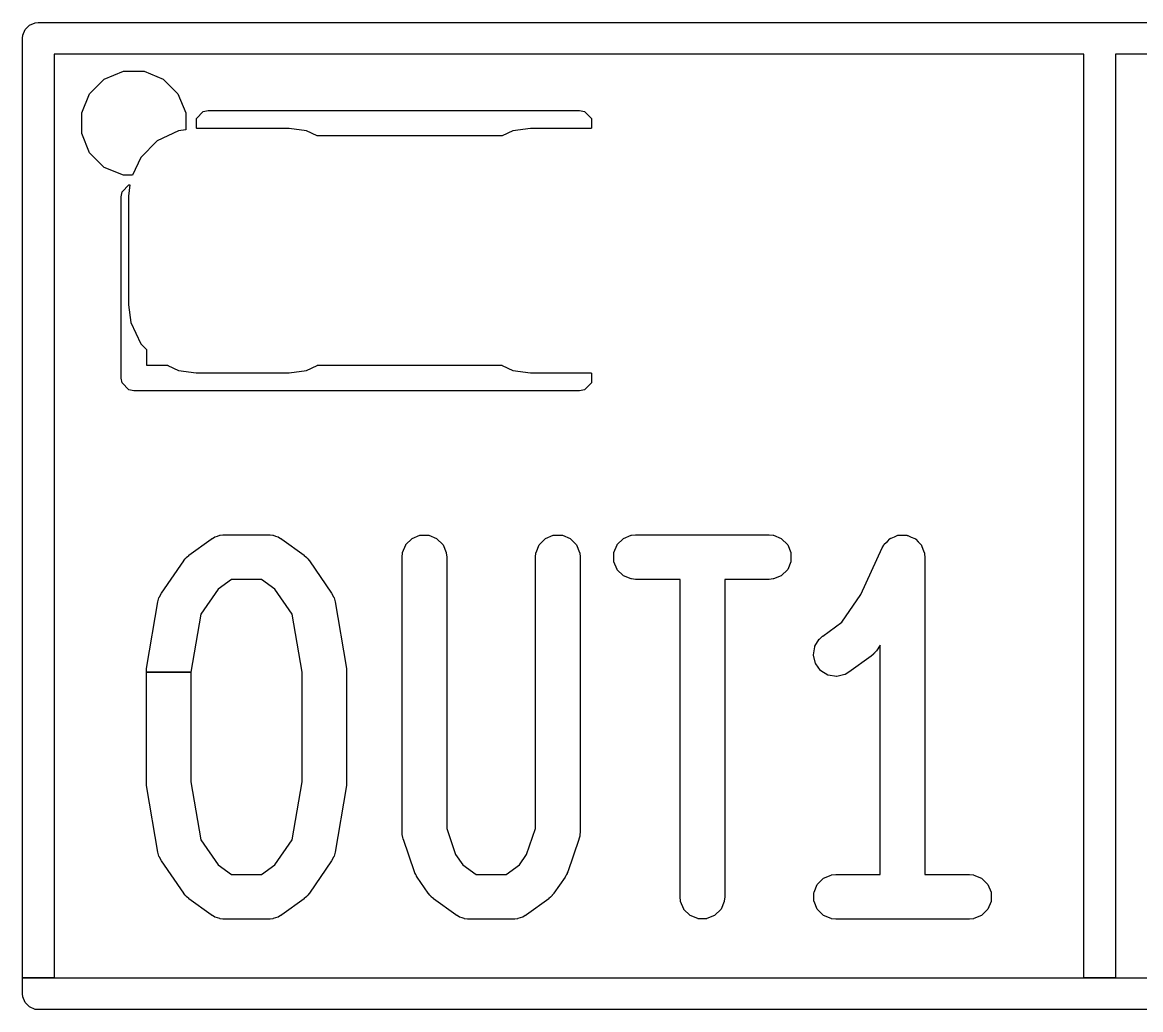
# Model space of a CAD drawing. Header units: inches. Extents: x 0 to 2.68, y 0 to 2.67.
# Drawn here: x 0.6663 to 0.8737, y 2.2215 to 2.4045 of the extents above; entities that cross this region are included whole.
import ezdxf

# ---------------------------------------------------------------- set-up
doc = ezdxf.new("R2010")
doc.units = ezdxf.units.IN
doc.header["$MEASUREMENT"] = 0
doc.layers.add('Edge.Cuts', color=254, linetype='CONTINUOUS', true_color=0xd0d2cd)

msp = doc.modelspace()

# ---------------------------------------------------------------- linework, layer by layer
at = {"layer": 'Edge.Cuts', "linetype": 'CONTINUOUS'}
for p, q in [((0.66684, 2.40322), (0.66765, 2.40403)), ((0.66765, 2.40403), (0.66872, 2.40447)), ((0.66872, 2.40447), (0.66929, 2.40453)), ((0.66929, 2.40453), (1.45669, 2.40453)), ((0.66634, 2.40157), (0.6664, 2.40215)), ((0.6664, 2.40215), (0.66684, 2.40322)), ((0.66634, 2.22736), (0.66634, 2.40157)), ((0.86319, 2.39862), (0.67224, 2.39862)), ((0.67224, 2.39862), (0.67224, 2.22736)), ((0.86319, 2.22736), (0.86319, 2.39862)), ((1.06004, 2.39862), (0.86909, 2.39862)), ((0.86909, 2.39862), (0.86909, 2.22736)), ((0.67882, 2.39129), (0.68154, 2.39401)), ((0.68154, 2.39401), (0.68509, 2.39548)), ((0.68509, 2.39548), (0.68893, 2.39548)), ((0.68893, 2.39548), (0.69248, 2.39401)), ((0.69248, 2.39401), (0.69519, 2.39129)), ((0.67735, 2.38775), (0.67882, 2.39129)), ((0.69519, 2.39129), (0.69666, 2.38775)), ((0.67735, 2.38391), (0.67735, 2.38775)), ((0.69666, 2.38775), (0.69666, 2.38459)), ((0.69861, 2.38673), (0.69988, 2.38801)), ((0.69988, 2.38801), (0.70079, 2.38819)), ((0.70079, 2.38819), (0.76969, 2.38819)), ((0.76969, 2.38819), (0.77059, 2.38801)), ((0.77059, 2.38801), (0.77187, 2.38673)), ((0.69861, 2.38492), (0.69861, 2.38673)), ((0.77187, 2.38673), (0.77187, 2.38492)), ((0.67882, 2.38036), (0.67735, 2.38391)), ((0.69335, 2.38349), (0.69137, 2.38257)), ((0.69532, 2.38441), (0.69335, 2.38349)), ((0.69666, 2.38459), (0.69532, 2.38441)), ((0.69869, 2.38484), (0.69861, 2.38492)), ((0.7158, 2.38484), (0.69869, 2.38484)), ((0.71905, 2.38441), (0.7158, 2.38484)), ((0.72102, 2.38349), (0.71905, 2.38441)), ((0.72108, 2.38346), (0.72102, 2.38349)), ((0.75529, 2.38346), (0.72108, 2.38346)), ((0.75536, 2.38349), (0.75529, 2.38346)), ((0.75733, 2.38441), (0.75536, 2.38349)), ((0.76058, 2.38484), (0.75733, 2.38441)), ((0.77179, 2.38484), (0.76058, 2.38484)), ((0.77187, 2.38492), (0.77179, 2.38484)), ((0.69137, 2.38257), (0.68829, 2.37949)), ((0.68154, 2.37764), (0.67882, 2.38036)), ((0.68829, 2.37949), (0.68675, 2.37617)), ((0.68829, 2.37949), (0.68829, 2.37949)), ((0.68509, 2.37617), (0.68154, 2.37764)), ((0.68675, 2.37617), (0.68509, 2.37617)), ((0.68465, 2.3722), (0.68483, 2.37311)), ((0.68483, 2.37311), (0.6861, 2.37439)), ((0.6863, 2.37439), (0.68602, 2.37229)), ((0.6861, 2.37439), (0.6863, 2.37439)), ((0.68465, 2.33858), (0.68465, 2.3722)), ((0.68602, 2.37229), (0.68602, 2.35212)), ((0.68602, 2.35212), (0.68645, 2.34887)), ((0.68645, 2.34887), (0.68829, 2.34492)), ((0.68829, 2.34492), (0.68937, 2.34384)), ((0.68937, 2.34384), (0.68937, 2.34094)), ((0.68937, 2.34094), (0.69329, 2.34094)), ((0.69329, 2.34094), (0.69335, 2.34092)), ((0.69335, 2.34092), (0.69532, 2.33999)), ((0.69532, 2.33999), (0.69857, 2.33957)), ((0.7158, 2.33957), (0.71905, 2.33999)), ((0.71905, 2.33999), (0.72102, 2.34092)), ((0.72102, 2.34092), (0.72108, 2.34094)), ((0.72108, 2.34094), (0.75529, 2.34094)), ((0.75529, 2.34094), (0.75536, 2.34092)), ((0.75536, 2.34092), (0.75733, 2.33999)), ((0.75733, 2.33999), (0.76058, 2.33957)), ((0.68483, 2.33768), (0.68465, 2.33858)), ((0.6861, 2.3364), (0.68483, 2.33768)), ((0.69857, 2.33957), (0.7158, 2.33957)), ((0.76058, 2.33957), (0.77179, 2.33957)), ((0.77187, 2.33768), (0.77059, 2.3364)), ((0.77179, 2.33957), (0.77187, 2.33949)), ((0.77187, 2.33949), (0.77187, 2.33768)), ((0.68701, 2.33622), (0.6861, 2.3364)), ((0.76969, 2.33622), (0.68701, 2.33622)), ((0.77059, 2.3364), (0.76969, 2.33622)), ((0.69723, 2.30571), (0.70136, 2.30871)), ((0.70136, 2.30871), (0.70137, 2.30872)), ((0.70137, 2.30872), (0.70144, 2.30876)), ((0.70144, 2.30876), (0.70146, 2.30878)), ((0.70146, 2.30878), (0.70152, 2.30882)), ((0.70152, 2.30882), (0.70159, 2.30885)), ((0.70159, 2.30885), (0.70204, 2.30911)), ((0.70204, 2.30911), (0.70209, 2.30913)), ((0.70209, 2.30913), (0.70253, 2.30923)), ((0.70253, 2.30923), (0.70294, 2.30941)), ((0.70294, 2.30941), (0.703, 2.30942)), ((0.703, 2.30942), (0.70351, 2.30947)), ((0.70351, 2.30947), (0.70358, 2.30949)), ((0.70358, 2.30949), (0.70366, 2.30949)), ((0.70366, 2.30949), (0.70368, 2.30949)), ((0.70368, 2.30949), (0.70377, 2.3095)), ((0.70377, 2.3095), (0.70379, 2.3095)), ((0.70379, 2.3095), (0.71204, 2.3095)), ((0.71204, 2.3095), (0.71206, 2.3095)), ((0.71206, 2.3095), (0.71214, 2.30949)), ((0.71214, 2.30949), (0.71216, 2.30949)), ((0.71216, 2.30949), (0.71224, 2.30949)), ((0.71224, 2.30949), (0.71231, 2.30947)), ((0.71231, 2.30947), (0.71282, 2.30942)), ((0.71282, 2.30942), (0.71288, 2.30941)), ((0.71288, 2.30941), (0.71329, 2.30923)), ((0.71329, 2.30923), (0.71373, 2.30913)), ((0.71373, 2.30913), (0.71379, 2.30911)), ((0.71379, 2.30911), (0.71423, 2.30885)), ((0.71423, 2.30885), (0.7143, 2.30882)), ((0.7143, 2.30882), (0.71436, 2.30878)), ((0.71436, 2.30878), (0.71438, 2.30876)), ((0.71438, 2.30876), (0.71445, 2.30872)), ((0.71445, 2.30872), (0.71447, 2.30871)), ((0.71447, 2.30871), (0.71859, 2.30571)), ((0.73749, 2.30769), (0.73858, 2.30878)), ((0.73858, 2.30878), (0.73864, 2.30882)), ((0.73864, 2.30882), (0.74006, 2.30941)), ((0.74006, 2.30941), (0.74014, 2.30942)), ((0.74014, 2.30942), (0.74168, 2.30942)), ((0.74168, 2.30942), (0.74175, 2.30941)), ((0.74175, 2.30941), (0.74317, 2.30882)), ((0.74317, 2.30882), (0.74323, 2.30878)), ((0.74323, 2.30878), (0.74432, 2.30769)), ((0.76224, 2.30769), (0.76333, 2.30878)), ((0.76333, 2.30878), (0.76339, 2.30882)), ((0.76339, 2.30882), (0.76481, 2.30941)), ((0.76481, 2.30941), (0.76489, 2.30942)), ((0.76489, 2.30942), (0.76642, 2.30942)), ((0.76642, 2.30942), (0.7665, 2.30941)), ((0.7665, 2.30941), (0.76792, 2.30882)), ((0.76792, 2.30882), (0.76798, 2.30878)), ((0.76798, 2.30878), (0.76907, 2.30769)), ((0.77668, 2.30769), (0.77776, 2.30878)), ((0.77776, 2.30878), (0.77783, 2.30882)), ((0.77783, 2.30882), (0.77925, 2.30941)), ((0.77925, 2.30941), (0.7793, 2.30942)), ((0.7793, 2.30942), (0.78007, 2.3095)), ((0.78007, 2.3095), (0.78009, 2.3095)), ((0.78009, 2.3095), (0.80484, 2.3095)), ((0.80484, 2.3095), (0.80486, 2.3095)), ((0.80486, 2.3095), (0.80562, 2.30942)), ((0.80562, 2.30942), (0.80568, 2.30941)), ((0.80568, 2.30941), (0.8071, 2.30882)), ((0.8071, 2.30882), (0.80716, 2.30878)), ((0.80716, 2.30878), (0.80825, 2.30769)), ((0.82677, 2.30829), (0.82726, 2.30878)), ((0.82726, 2.30878), (0.82732, 2.30882)), ((0.82732, 2.30882), (0.82736, 2.30883)), ((0.82736, 2.30883), (0.82739, 2.30886)), ((0.82739, 2.30886), (0.82745, 2.3089)), ((0.82745, 2.3089), (0.8281, 2.30914)), ((0.8281, 2.30914), (0.82874, 2.30941)), ((0.82874, 2.30941), (0.82882, 2.30942)), ((0.82882, 2.30942), (0.82885, 2.30942)), ((0.82885, 2.30942), (0.82889, 2.30943)), ((0.82889, 2.30943), (0.82897, 2.30945)), ((0.82897, 2.30945), (0.82966, 2.30942)), ((0.82966, 2.30942), (0.83035, 2.30942)), ((0.83035, 2.30942), (0.83043, 2.30941)), ((0.83043, 2.30941), (0.83046, 2.30939)), ((0.83046, 2.30939), (0.8305, 2.30939)), ((0.8305, 2.30939), (0.83058, 2.30937)), ((0.83058, 2.30937), (0.83121, 2.30908)), ((0.83121, 2.30908), (0.83185, 2.30882)), ((0.83185, 2.30882), (0.83191, 2.30878)), ((0.83191, 2.30878), (0.83194, 2.30875)), ((0.83194, 2.30875), (0.83197, 2.30873)), ((0.83197, 2.30873), (0.83204, 2.30869)), ((0.83204, 2.30869), (0.83251, 2.30818)), ((0.73686, 2.30621), (0.73745, 2.30763)), ((0.73745, 2.30763), (0.73749, 2.30769)), ((0.74432, 2.30769), (0.74436, 2.30763)), ((0.74436, 2.30763), (0.74495, 2.30621)), ((0.76161, 2.30621), (0.7622, 2.30763)), ((0.7622, 2.30763), (0.76224, 2.30769)), ((0.76907, 2.30769), (0.76911, 2.30763)), ((0.76911, 2.30763), (0.7697, 2.30621)), ((0.77605, 2.30621), (0.77663, 2.30763)), ((0.77663, 2.30763), (0.77668, 2.30769)), ((0.80825, 2.30769), (0.80829, 2.30763)), ((0.80829, 2.30763), (0.80888, 2.30621)), ((0.82185, 2.29841), (0.82583, 2.30708)), ((0.82583, 2.3071), (0.8261, 2.30756)), ((0.82583, 2.30708), (0.82583, 2.3071)), ((0.8261, 2.30756), (0.82613, 2.30763)), ((0.82613, 2.30763), (0.82617, 2.30769)), ((0.82617, 2.30769), (0.82619, 2.3077)), ((0.82619, 2.3077), (0.82622, 2.30777)), ((0.82622, 2.30777), (0.82626, 2.30781)), ((0.82626, 2.30781), (0.82677, 2.30829)), ((0.83251, 2.30818), (0.833, 2.30769)), ((0.833, 2.30769), (0.83304, 2.30763)), ((0.83304, 2.30763), (0.83305, 2.30759)), ((0.83305, 2.30759), (0.83308, 2.30756)), ((0.83308, 2.30756), (0.83312, 2.3075)), ((0.83312, 2.3075), (0.83336, 2.30685)), ((0.83336, 2.30685), (0.83363, 2.30621)), ((0.69213, 2.29871), (0.69626, 2.3047)), ((0.69626, 2.3047), (0.69627, 2.30472)), ((0.69627, 2.30472), (0.69656, 2.30506)), ((0.69656, 2.30506), (0.6966, 2.30514)), ((0.6966, 2.30514), (0.69664, 2.30518)), ((0.69664, 2.30518), (0.69671, 2.30524)), ((0.69671, 2.30524), (0.69677, 2.30531)), ((0.69677, 2.30531), (0.69681, 2.30535)), ((0.69681, 2.30535), (0.69688, 2.30539)), ((0.69688, 2.30539), (0.69722, 2.30569)), ((0.69722, 2.30569), (0.69723, 2.30571)), ((0.71859, 2.30571), (0.71861, 2.30569)), ((0.71861, 2.30569), (0.71894, 2.30539)), ((0.71894, 2.30539), (0.71901, 2.30535)), ((0.71901, 2.30535), (0.71906, 2.30531)), ((0.71906, 2.30531), (0.71912, 2.30524)), ((0.71912, 2.30524), (0.71918, 2.30518)), ((0.71918, 2.30518), (0.71922, 2.30514)), ((0.71922, 2.30514), (0.71926, 2.30507)), ((0.71926, 2.30507), (0.71956, 2.30472)), ((0.71956, 2.30472), (0.71957, 2.3047)), ((0.71957, 2.3047), (0.72369, 2.29871)), ((0.73677, 2.30538), (0.73685, 2.30615)), ((0.73677, 2.30536), (0.73677, 2.30538)), ((0.73677, 2.25437), (0.73677, 2.30536)), ((0.73685, 2.30615), (0.73686, 2.30621)), ((0.74495, 2.30621), (0.74496, 2.30615)), ((0.74496, 2.30615), (0.74504, 2.30538)), ((0.74504, 2.30538), (0.74504, 2.30536)), ((0.74504, 2.30536), (0.74504, 2.25506)), ((0.76152, 2.30538), (0.7616, 2.30615)), ((0.76152, 2.30536), (0.76152, 2.30538)), ((0.76152, 2.25506), (0.76152, 2.30536)), ((0.7616, 2.30615), (0.76161, 2.30621)), ((0.7697, 2.30621), (0.76971, 2.30615)), ((0.76971, 2.30615), (0.76979, 2.30538)), ((0.76979, 2.30538), (0.76979, 2.30536)), ((0.76979, 2.30536), (0.76979, 2.25437)), ((0.77603, 2.30613), (0.77605, 2.30621)), ((0.77603, 2.30459), (0.77603, 2.30613)), ((0.77605, 2.30452), (0.77603, 2.30459)), ((0.77663, 2.3031), (0.77605, 2.30452)), ((0.80888, 2.30452), (0.80829, 2.3031)), ((0.80888, 2.30621), (0.8089, 2.30613)), ((0.8089, 2.30459), (0.80888, 2.30452)), ((0.8089, 2.30613), (0.8089, 2.30459)), ((0.83363, 2.30621), (0.83364, 2.30615)), ((0.83364, 2.30615), (0.83365, 2.30607)), ((0.83365, 2.30607), (0.83366, 2.30606)), ((0.83366, 2.30606), (0.83367, 2.30598)), ((0.83367, 2.30598), (0.83366, 2.30591)), ((0.83366, 2.30591), (0.83372, 2.30538)), ((0.83372, 2.30538), (0.83372, 2.30536)), ((0.83372, 2.30536), (0.83372, 2.2465)), ((0.77668, 2.30304), (0.77663, 2.3031)), ((0.77776, 2.30195), (0.77668, 2.30304)), ((0.80825, 2.30304), (0.80716, 2.30195)), ((0.80829, 2.3031), (0.80825, 2.30304)), ((0.70513, 2.30123), (0.70267, 2.29944)), ((0.71069, 2.30123), (0.70513, 2.30123)), ((0.71316, 2.29944), (0.71069, 2.30123)), ((0.77783, 2.30191), (0.77776, 2.30195)), ((0.77925, 2.30132), (0.77783, 2.30191)), ((0.7793, 2.30131), (0.77925, 2.30132)), ((0.78007, 2.30123), (0.7793, 2.30131)), ((0.78009, 2.30123), (0.78007, 2.30123)), ((0.78833, 2.30123), (0.78009, 2.30123)), ((0.78833, 2.24237), (0.78833, 2.30123)), ((0.80484, 2.30123), (0.7966, 2.30123)), ((0.7966, 2.30123), (0.7966, 2.24237)), ((0.80486, 2.30123), (0.80484, 2.30123)), ((0.80562, 2.30131), (0.80486, 2.30123)), ((0.80568, 2.30132), (0.80562, 2.30131)), ((0.8071, 2.30191), (0.80568, 2.30132)), ((0.80716, 2.30195), (0.8071, 2.30191)), ((0.69175, 2.29801), (0.69212, 2.29869)), ((0.69212, 2.29869), (0.69213, 2.29871)), ((0.70267, 2.29944), (0.69946, 2.29477)), ((0.71636, 2.29477), (0.71316, 2.29944)), ((0.72369, 2.29871), (0.7237, 2.29869)), ((0.7237, 2.29869), (0.72407, 2.29801)), ((0.81833, 2.29329), (0.82185, 2.29841)), ((0.6894, 2.28507), (0.69146, 2.29706)), ((0.69146, 2.29706), (0.69147, 2.29708)), ((0.69147, 2.29708), (0.69167, 2.29783)), ((0.69167, 2.29783), (0.6917, 2.29788)), ((0.6917, 2.29788), (0.69172, 2.29792)), ((0.69172, 2.29792), (0.69173, 2.29796)), ((0.69173, 2.29796), (0.69175, 2.29801)), ((0.72407, 2.29801), (0.72409, 2.29796)), ((0.72409, 2.29796), (0.7241, 2.29792)), ((0.7241, 2.29792), (0.72413, 2.29788)), ((0.72413, 2.29788), (0.72415, 2.29783)), ((0.72415, 2.29783), (0.72435, 2.29708)), ((0.72435, 2.29708), (0.72436, 2.29706)), ((0.72436, 2.29706), (0.72642, 2.28507)), ((0.69946, 2.29477), (0.69761, 2.28401)), ((0.71821, 2.28401), (0.71636, 2.29477)), ((0.81478, 2.29071), (0.81833, 2.29329)), ((0.81335, 2.28883), (0.81415, 2.29014)), ((0.81415, 2.29014), (0.81419, 2.29018)), ((0.81419, 2.29018), (0.81476, 2.2907)), ((0.81476, 2.2907), (0.81478, 2.29071)), ((0.81308, 2.28724), (0.81332, 2.28876)), ((0.81332, 2.28876), (0.81335, 2.28883)), ((0.82473, 2.28801), (0.82444, 2.28766)), ((0.82474, 2.28802), (0.82473, 2.28801)), ((0.82545, 2.28905), (0.82474, 2.28802)), ((0.82545, 2.2465), (0.82545, 2.28905)), ((0.81309, 2.28716), (0.81308, 2.28724)), ((0.81344, 2.28567), (0.81309, 2.28716)), ((0.81348, 2.2856), (0.81344, 2.28567)), ((0.82377, 2.28702), (0.81964, 2.28402)), ((0.82378, 2.28703), (0.82377, 2.28702)), ((0.82412, 2.28733), (0.82378, 2.28703)), ((0.82419, 2.28738), (0.82412, 2.28733)), ((0.82423, 2.28742), (0.82419, 2.28738)), ((0.82429, 2.28749), (0.82423, 2.28742)), ((0.82436, 2.28755), (0.82429, 2.28749)), ((0.8244, 2.28759), (0.82436, 2.28755)), ((0.82444, 2.28766), (0.8244, 2.28759)), ((0.68934, 2.28438), (0.68938, 2.28472)), ((0.68934, 2.28437), (0.68934, 2.28438)), ((0.68934, 2.28401), (0.68934, 2.28437)), ((0.68934, 2.26337), (0.68934, 2.28401)), ((0.68934, 2.28401), (0.69761, 2.28401)), ((0.69761, 2.28401), (0.68934, 2.28401)), ((0.68938, 2.28472), (0.6894, 2.28505)), ((0.6894, 2.28505), (0.6894, 2.28507)), ((0.69761, 2.28401), (0.69761, 2.26372)), ((0.71821, 2.26372), (0.71821, 2.28401)), ((0.72642, 2.28507), (0.72642, 2.28505)), ((0.72642, 2.28505), (0.72645, 2.28472)), ((0.72645, 2.28472), (0.72648, 2.28438)), ((0.72648, 2.28438), (0.72648, 2.28437)), ((0.72648, 2.28437), (0.72648, 2.26337)), ((0.81438, 2.28436), (0.81348, 2.2856)), ((0.81444, 2.2843), (0.81438, 2.28436)), ((0.81575, 2.2835), (0.81444, 2.2843)), ((0.81891, 2.2836), (0.81741, 2.28324)), ((0.81896, 2.28362), (0.81891, 2.2836)), ((0.81963, 2.28401), (0.81896, 2.28362)), ((0.81964, 2.28402), (0.81963, 2.28401)), ((0.81582, 2.28348), (0.81575, 2.2835)), ((0.81734, 2.28324), (0.81582, 2.28348)), ((0.81741, 2.28324), (0.81734, 2.28324)), ((0.68934, 2.26335), (0.68934, 2.26337)), ((0.68938, 2.26302), (0.68934, 2.26335)), ((0.6894, 2.26269), (0.68938, 2.26302)), ((0.69761, 2.26372), (0.69946, 2.25296)), ((0.71636, 2.25296), (0.71821, 2.26372)), ((0.72645, 2.26302), (0.72642, 2.26269)), ((0.72648, 2.26335), (0.72645, 2.26302)), ((0.72648, 2.26337), (0.72648, 2.26335)), ((0.6894, 2.26267), (0.6894, 2.26269)), ((0.69146, 2.25067), (0.6894, 2.26267)), ((0.72642, 2.26267), (0.72436, 2.25067)), ((0.72642, 2.26269), (0.72642, 2.26267)), ((0.74504, 2.25506), (0.7467, 2.25025)), ((0.75987, 2.25025), (0.76152, 2.25506)), ((0.69946, 2.25296), (0.70267, 2.2483)), ((0.71316, 2.2483), (0.71636, 2.25296)), ((0.73677, 2.25435), (0.73677, 2.25437)), ((0.73681, 2.25394), (0.73677, 2.25435)), ((0.73681, 2.25385), (0.73681, 2.25394)), ((0.73681, 2.25379), (0.73681, 2.25385)), ((0.73684, 2.25369), (0.73681, 2.25379)), ((0.73685, 2.25358), (0.73684, 2.25369)), ((0.73686, 2.25353), (0.73685, 2.25358)), ((0.7369, 2.25345), (0.73686, 2.25353)), ((0.73699, 2.25304), (0.7369, 2.25345)), ((0.737, 2.25303), (0.73699, 2.25304)), ((0.73906, 2.24703), (0.737, 2.25303)), ((0.76956, 2.25303), (0.7675, 2.24703)), ((0.76957, 2.25304), (0.76956, 2.25303)), ((0.76966, 2.25345), (0.76957, 2.25304)), ((0.7697, 2.25353), (0.76966, 2.25345)), ((0.76971, 2.25358), (0.7697, 2.25353)), ((0.76972, 2.25369), (0.76971, 2.25358)), ((0.76975, 2.25379), (0.76972, 2.25369)), ((0.76979, 2.25435), (0.76975, 2.25394)), ((0.76975, 2.25394), (0.76975, 2.25385)), ((0.76975, 2.25385), (0.76975, 2.25379)), ((0.76979, 2.25437), (0.76979, 2.25435)), ((0.69147, 2.25065), (0.69146, 2.25067)), ((0.69167, 2.24991), (0.69147, 2.25065)), ((0.72435, 2.25065), (0.72415, 2.24991)), ((0.72436, 2.25067), (0.72435, 2.25065)), ((0.6917, 2.24985), (0.69167, 2.24991)), ((0.69172, 2.24982), (0.6917, 2.24985)), ((0.69173, 2.24977), (0.69172, 2.24982)), ((0.69175, 2.24972), (0.69173, 2.24977)), ((0.69212, 2.24904), (0.69175, 2.24972)), ((0.69213, 2.24903), (0.69212, 2.24904)), ((0.69626, 2.24303), (0.69213, 2.24903)), ((0.72369, 2.24903), (0.71957, 2.24303)), ((0.7237, 2.24904), (0.72369, 2.24903)), ((0.72407, 2.24972), (0.7237, 2.24904)), ((0.72409, 2.24977), (0.72407, 2.24972)), ((0.7241, 2.24982), (0.72409, 2.24977)), ((0.72413, 2.24985), (0.7241, 2.24982)), ((0.72415, 2.24991), (0.72413, 2.24985)), ((0.7467, 2.25025), (0.74804, 2.2483)), ((0.75853, 2.2483), (0.75987, 2.25025)), ((0.70267, 2.2483), (0.70513, 2.2465)), ((0.70513, 2.2465), (0.71069, 2.2465)), ((0.71069, 2.2465), (0.71316, 2.2483)), ((0.73907, 2.24701), (0.73906, 2.24703)), ((0.73915, 2.24683), (0.73907, 2.24701)), ((0.73916, 2.24677), (0.73915, 2.24683)), ((0.73918, 2.24672), (0.73916, 2.24677)), ((0.73929, 2.24652), (0.73918, 2.24672)), ((0.73939, 2.24631), (0.73929, 2.24652)), ((0.73942, 2.24626), (0.73939, 2.24631)), ((0.73946, 2.24621), (0.73942, 2.24626)), ((0.74804, 2.2483), (0.7505, 2.2465)), ((0.7505, 2.2465), (0.75606, 2.2465)), ((0.75606, 2.2465), (0.75853, 2.2483)), ((0.76714, 2.24626), (0.7671, 2.24621)), ((0.76717, 2.24631), (0.76714, 2.24626)), ((0.76727, 2.24652), (0.76717, 2.24631)), ((0.76738, 2.24672), (0.76727, 2.24652)), ((0.7674, 2.24677), (0.76738, 2.24672)), ((0.76741, 2.24683), (0.7674, 2.24677)), ((0.76749, 2.24701), (0.76741, 2.24683)), ((0.7675, 2.24703), (0.76749, 2.24701)), ((0.81495, 2.24583), (0.81637, 2.24641)), ((0.81637, 2.24641), (0.81642, 2.24643)), ((0.81642, 2.24643), (0.81719, 2.2465)), ((0.81719, 2.2465), (0.81721, 2.2465)), ((0.81721, 2.2465), (0.82545, 2.2465)), ((0.83372, 2.2465), (0.84196, 2.2465)), ((0.84196, 2.2465), (0.84198, 2.2465)), ((0.84198, 2.2465), (0.84274, 2.24643)), ((0.84274, 2.24643), (0.8428, 2.24641)), ((0.8428, 2.24641), (0.84422, 2.24583)), ((0.73955, 2.24604), (0.73946, 2.24621)), ((0.73956, 2.24603), (0.73955, 2.24604)), ((0.74163, 2.24303), (0.73956, 2.24603)), ((0.767, 2.24603), (0.76494, 2.24303)), ((0.76701, 2.24604), (0.767, 2.24603)), ((0.7671, 2.24621), (0.76701, 2.24604)), ((0.81317, 2.24321), (0.81375, 2.24463)), ((0.81375, 2.24463), (0.8138, 2.2447)), ((0.8138, 2.2447), (0.81488, 2.24578)), ((0.81488, 2.24578), (0.81495, 2.24583)), ((0.84422, 2.24583), (0.84428, 2.24578)), ((0.84428, 2.24578), (0.84537, 2.2447)), ((0.84537, 2.2447), (0.84541, 2.24463)), ((0.84541, 2.24463), (0.846, 2.24321)), ((0.69627, 2.24301), (0.69626, 2.24303)), ((0.69656, 2.24267), (0.69627, 2.24301)), ((0.6966, 2.2426), (0.69656, 2.24267)), ((0.69664, 2.24255), (0.6966, 2.2426)), ((0.69671, 2.24249), (0.69664, 2.24255)), ((0.69677, 2.24242), (0.69671, 2.24249)), ((0.69681, 2.24238), (0.69677, 2.24242)), ((0.69688, 2.24234), (0.69681, 2.24238)), ((0.69722, 2.24204), (0.69688, 2.24234)), ((0.71894, 2.24234), (0.71861, 2.24204)), ((0.71901, 2.24238), (0.71894, 2.24234)), ((0.71906, 2.24242), (0.71901, 2.24238)), ((0.71912, 2.24249), (0.71906, 2.24242)), ((0.71918, 2.24255), (0.71912, 2.24249)), ((0.71922, 2.2426), (0.71918, 2.24255)), ((0.71926, 2.24267), (0.71922, 2.2426)), ((0.71956, 2.24301), (0.71926, 2.24267)), ((0.71957, 2.24303), (0.71956, 2.24301)), ((0.74164, 2.24301), (0.74163, 2.24303)), ((0.74193, 2.24267), (0.74164, 2.24301)), ((0.74197, 2.2426), (0.74193, 2.24267)), ((0.74201, 2.24255), (0.74197, 2.2426)), ((0.74208, 2.24249), (0.74201, 2.24255)), ((0.74213, 2.24242), (0.74208, 2.24249)), ((0.74218, 2.24238), (0.74213, 2.24242)), ((0.74225, 2.24234), (0.74218, 2.24238)), ((0.74259, 2.24204), (0.74225, 2.24234)), ((0.76431, 2.24234), (0.76398, 2.24204)), ((0.76438, 2.24238), (0.76431, 2.24234)), ((0.76443, 2.24242), (0.76438, 2.24238)), ((0.76449, 2.24249), (0.76443, 2.24242)), ((0.76455, 2.24255), (0.76449, 2.24249)), ((0.76459, 2.2426), (0.76455, 2.24255)), ((0.76463, 2.24267), (0.76459, 2.2426)), ((0.76492, 2.24301), (0.76463, 2.24267)), ((0.76494, 2.24303), (0.76492, 2.24301)), ((0.78833, 2.24235), (0.78833, 2.24237)), ((0.78841, 2.24158), (0.78833, 2.24235)), ((0.7966, 2.24235), (0.79652, 2.24158)), ((0.7966, 2.24237), (0.7966, 2.24235)), ((0.81315, 2.24314), (0.81317, 2.24321)), ((0.81315, 2.2416), (0.81315, 2.24314)), ((0.846, 2.24321), (0.84602, 2.24314)), ((0.84602, 2.24314), (0.84602, 2.2416)), ((0.69723, 2.24203), (0.69722, 2.24204)), ((0.70136, 2.23903), (0.69723, 2.24203)), ((0.71859, 2.24203), (0.71447, 2.23903)), ((0.71861, 2.24204), (0.71859, 2.24203)), ((0.7426, 2.24203), (0.74259, 2.24204)), ((0.74672, 2.23903), (0.7426, 2.24203)), ((0.76396, 2.24203), (0.75984, 2.23903)), ((0.76398, 2.24204), (0.76396, 2.24203)), ((0.78842, 2.24153), (0.78841, 2.24158)), ((0.78901, 2.24011), (0.78842, 2.24153)), ((0.78905, 2.24004), (0.78901, 2.24011)), ((0.79014, 2.23896), (0.78905, 2.24004)), ((0.79588, 2.24004), (0.79479, 2.23896)), ((0.79592, 2.24011), (0.79588, 2.24004)), ((0.79651, 2.24153), (0.79592, 2.24011)), ((0.79652, 2.24158), (0.79651, 2.24153)), ((0.81317, 2.24153), (0.81315, 2.2416)), ((0.81375, 2.24011), (0.81317, 2.24153)), ((0.8138, 2.24004), (0.81375, 2.24011)), ((0.81488, 2.23896), (0.8138, 2.24004)), ((0.84537, 2.24004), (0.84428, 2.23896)), ((0.84541, 2.24011), (0.84537, 2.24004)), ((0.846, 2.24153), (0.84541, 2.24011)), ((0.84602, 2.2416), (0.846, 2.24153)), ((0.70137, 2.23902), (0.70136, 2.23903)), ((0.70144, 2.23897), (0.70137, 2.23902)), ((0.70146, 2.23896), (0.70144, 2.23897)), ((0.70152, 2.23892), (0.70146, 2.23896)), ((0.70159, 2.23889), (0.70152, 2.23892)), ((0.70204, 2.23863), (0.70159, 2.23889)), ((0.70209, 2.2386), (0.70204, 2.23863)), ((0.70253, 2.2385), (0.70209, 2.2386)), ((0.70294, 2.23833), (0.70253, 2.2385)), ((0.703, 2.23831), (0.70294, 2.23833)), ((0.70351, 2.23826), (0.703, 2.23831)), ((0.70358, 2.23825), (0.70351, 2.23826)), ((0.70366, 2.23824), (0.70358, 2.23825)), ((0.70368, 2.23825), (0.70366, 2.23824)), ((0.70377, 2.23824), (0.70368, 2.23825)), ((0.70379, 2.23824), (0.70377, 2.23824)), ((0.71204, 2.23824), (0.70379, 2.23824)), ((0.71206, 2.23824), (0.71204, 2.23824)), ((0.71214, 2.23825), (0.71206, 2.23824)), ((0.71216, 2.23824), (0.71214, 2.23825)), ((0.71224, 2.23825), (0.71216, 2.23824)), ((0.71231, 2.23826), (0.71224, 2.23825)), ((0.71282, 2.23831), (0.71231, 2.23826)), ((0.71288, 2.23833), (0.71282, 2.23831)), ((0.71329, 2.2385), (0.71288, 2.23833)), ((0.71373, 2.2386), (0.71329, 2.2385)), ((0.71379, 2.23863), (0.71373, 2.2386)), ((0.71423, 2.23889), (0.71379, 2.23863)), ((0.7143, 2.23892), (0.71423, 2.23889)), ((0.71436, 2.23896), (0.7143, 2.23892)), ((0.71438, 2.23897), (0.71436, 2.23896)), ((0.71445, 2.23902), (0.71438, 2.23897)), ((0.71447, 2.23903), (0.71445, 2.23902)), ((0.74674, 2.23902), (0.74672, 2.23903)), ((0.74681, 2.23897), (0.74674, 2.23902)), ((0.74683, 2.23896), (0.74681, 2.23897)), ((0.74689, 2.23892), (0.74683, 2.23896)), ((0.74696, 2.23889), (0.74689, 2.23892)), ((0.74741, 2.23863), (0.74696, 2.23889)), ((0.74746, 2.2386), (0.74741, 2.23863)), ((0.7479, 2.2385), (0.74746, 2.2386)), ((0.74831, 2.23833), (0.7479, 2.2385)), ((0.74837, 2.23831), (0.74831, 2.23833)), ((0.74888, 2.23826), (0.74837, 2.23831)), ((0.74895, 2.23825), (0.74888, 2.23826)), ((0.74903, 2.23824), (0.74895, 2.23825)), ((0.74905, 2.23825), (0.74903, 2.23824)), ((0.74914, 2.23824), (0.74905, 2.23825)), ((0.74916, 2.23824), (0.74914, 2.23824)), ((0.75741, 2.23824), (0.74916, 2.23824)), ((0.75742, 2.23824), (0.75741, 2.23824)), ((0.75751, 2.23825), (0.75742, 2.23824)), ((0.75753, 2.23824), (0.75751, 2.23825)), ((0.75761, 2.23825), (0.75753, 2.23824)), ((0.75768, 2.23826), (0.75761, 2.23825)), ((0.75819, 2.23831), (0.75768, 2.23826)), ((0.75825, 2.23833), (0.75819, 2.23831)), ((0.75866, 2.2385), (0.75825, 2.23833)), ((0.7591, 2.2386), (0.75866, 2.2385)), ((0.75915, 2.23863), (0.7591, 2.2386)), ((0.7596, 2.23889), (0.75915, 2.23863)), ((0.75967, 2.23892), (0.7596, 2.23889)), ((0.75973, 2.23896), (0.75967, 2.23892)), ((0.75975, 2.23897), (0.75973, 2.23896)), ((0.75982, 2.23902), (0.75975, 2.23897)), ((0.75984, 2.23903), (0.75982, 2.23902)), ((0.7902, 2.23892), (0.79014, 2.23896)), ((0.79162, 2.23833), (0.7902, 2.23892)), ((0.7917, 2.23831), (0.79162, 2.23833)), ((0.79323, 2.23831), (0.7917, 2.23831)), ((0.79331, 2.23833), (0.79323, 2.23831)), ((0.79473, 2.23892), (0.79331, 2.23833)), ((0.79479, 2.23896), (0.79473, 2.23892)), ((0.81495, 2.23892), (0.81488, 2.23896)), ((0.81637, 2.23833), (0.81495, 2.23892)), ((0.81642, 2.23831), (0.81637, 2.23833)), ((0.81719, 2.23824), (0.81642, 2.23831)), ((0.81721, 2.23824), (0.81719, 2.23824)), ((0.84196, 2.23824), (0.81721, 2.23824)), ((0.84198, 2.23824), (0.84196, 2.23824)), ((0.84274, 2.23831), (0.84198, 2.23824)), ((0.8428, 2.23833), (0.84274, 2.23831)), ((0.84422, 2.23892), (0.8428, 2.23833)), ((0.84428, 2.23896), (0.84422, 2.23892)), ((0.66634, 2.22441), (0.66634, 2.22736)), ((0.66634, 2.22736), (0.67224, 2.22736)), ((0.67224, 2.22736), (0.66634, 2.22736)), ((0.67224, 2.22736), (0.86319, 2.22736)), ((0.86319, 2.22736), (0.86909, 2.22736)), ((0.86909, 2.22736), (0.86319, 2.22736)), ((0.86909, 2.22736), (1.06004, 2.22736)), ((0.6664, 2.22383), (0.66634, 2.22441)), ((0.66684, 2.22277), (0.6664, 2.22383)), ((0.66765, 2.22195), (0.66684, 2.22277)), ((0.66872, 2.22151), (0.66765, 2.22195)), ((0.66929, 2.22146), (0.66872, 2.22151)), ((1.45669, 2.22146), (0.66929, 2.22146))]:
    msp.add_line(p, q, dxfattribs=at)

doc.saveas('drawing.dxf')
